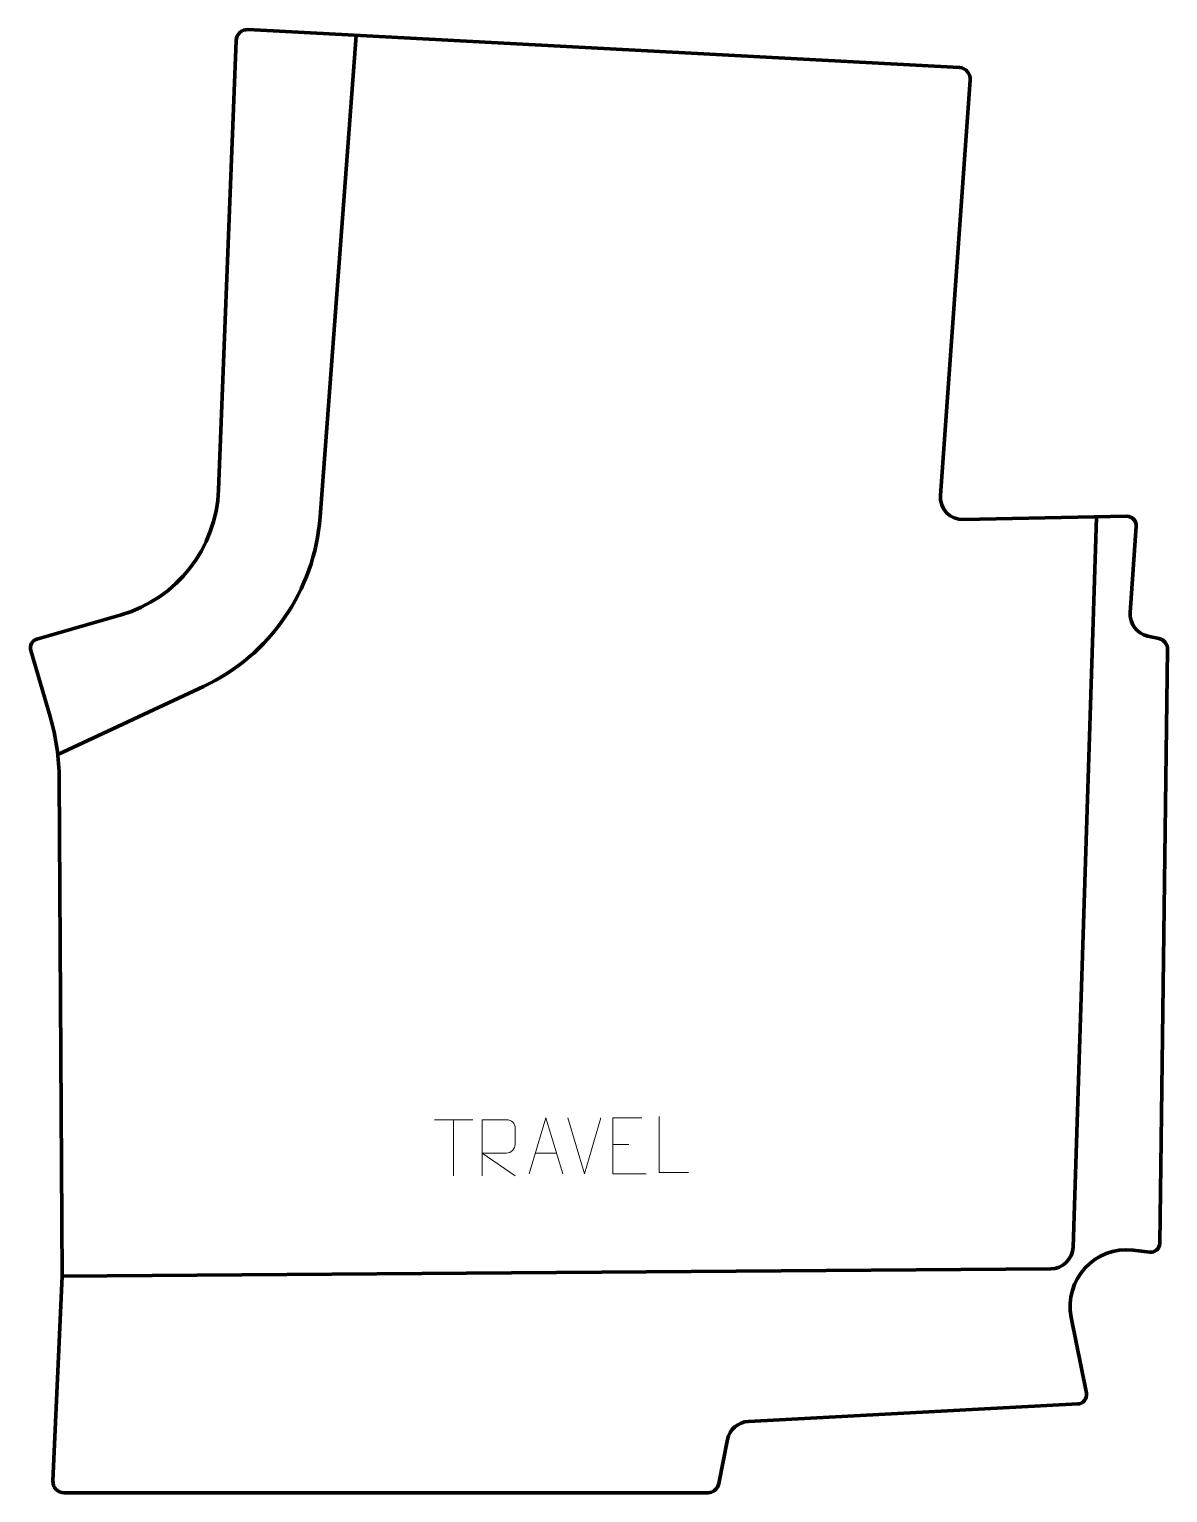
# Model space of a CAD drawing. Header units: millimetres. Extents: x -253 to 253, y -325 to 325.
import ezdxf

# ---------------------------------------------------------------- set-up
doc = ezdxf.new("R2010")
doc.units = ezdxf.units.MM
doc.header["$MEASUREMENT"] = 0
for name, color, linetype in [('layer 1', 7, 'Continuous'), ('layer 2', 7, 'Continuous'), ('layer 3', 7, 'Continuous')]:
    doc.layers.add(name, color=color, linetype=linetype)

msp = doc.modelspace()

# ---------------------------------------------------------------- linework, layer by layer
at = {"layer": 'layer 1', "color": 250, "lineweight": 9}
for points in [[(-73.0484, -159.3024), (-73.0484, -159.3024), (-56.0612, -159.3024), (-56.0612, -159.3024)], [(-64.5546, -184.2324), (-64.5546, -184.2324), (-64.5546, -159.2789), (-64.5546, -159.2789)], [(-6.4691, -183.3898), (-6.4691, -183.3898), (-13.7909, -158.4362), (-13.7909, -158.4362)], [(0.8528, -158.4362), (0.8528, -158.4362), (-6.469, -183.3898), (-6.469, -183.3898)], [(-28.2169, -174.1403), (-28.2169, -174.1403), (-18.7212, -174.1403), (-18.7212, -174.1403)], [(6.098, -170.3159), (6.098, -170.3159), (13.2661, -170.3159), (13.2661, -170.3159)]]:
    msp.add_open_spline(points, degree=3, dxfattribs=at)
for points, knots in [([(-51.8868, -184.2324), (-51.8868, -184.2324), (-51.8868, -159.2789), (-51.8868, -159.2789), (-51.8868, -159.2789), (-48.292, -159.2789), (-44.6965, -159.2789), (-41.1013, -159.2789), (-41.1013, -159.2789), (-38.776, -159.3166), (-37.2187, -160.8066), (-37.2228, -163.173), (-37.2228, -163.173), (-37.2232, -165.2085), (-37.2232, -168.2679), (-37.2228, -170.3039), (-37.2228, -170.3039), (-37.2293, -172.1794), (-39.0416, -174.1212), (-41.0511, -174.1403), (-41.0511, -174.1403), (-41.0511, -174.1403), (-51.8868, -174.1403), (-51.8868, -174.1403), (-51.8868, -174.1403), (-51.8868, -174.1403), (-37.2321, -184.2324), (-37.2321, -184.2324)], [0, 0, 0, 0, 0.125, 0.125, 0.125, 0.125, 0.25, 0.25, 0.25, 0.25, 0.375, 0.375, 0.375, 0.375, 0.5, 0.5, 0.5, 0.5, 0.625, 0.625, 0.625, 0.625, 0.75, 0.75, 0.75, 0.75, 1, 1, 1, 1]), ([(-30.9395, -183.3897), (-30.9395, -183.3897), (-23.5685, -158.4362), (-23.5685, -158.4362), (-23.5685, -158.4362), (-23.5685, -158.4362), (-15.9986, -183.3897), (-15.9986, -183.3897)], [0, 0, 0, 0, 0.33333333, 0.33333333, 0.33333333, 0.33333333, 1, 1, 1, 1]), ([(18.9719, -158.4362), (18.9719, -158.4362), (6.098, -158.4362), (6.098, -158.4362), (6.098, -158.4362), (6.098, -158.4362), (6.098, -183.3898), (6.098, -183.3898), (6.098, -183.3898), (6.098, -183.3898), (20.9638, -183.3898), (20.9638, -183.3898)], [0, 0, 0, 0, 0.25, 0.25, 0.25, 0.25, 0.5, 0.5, 0.5, 0.5, 1, 1, 1, 1]), ([(39.7406, -182.7927), (39.7406, -182.7927), (26.7915, -182.7927), (26.7915, -182.7927), (26.7915, -182.7927), (26.7915, -182.7927), (26.7915, -157.8391), (26.7915, -157.8391)], [0, 0, 0, 0, 0.33333333, 0.33333333, 0.33333333, 0.33333333, 1, 1, 1, 1])]:
    msp.add_open_spline(points, degree=3, knots=knots, dxfattribs=at)
at = {"layer": 'layer 2', "color": 12, "lineweight": 200}
msp.add_open_spline([(48.3282, -325.0001), (48.3282, -325.0001), (-237.5715, -325.0001), (-237.5715, -325.0001), (-237.5715, -325.0001), (-240.4226, -325.0001), (-242.6966, -322.6061), (-242.5661, -319.7423), (-242.5661, -319.7423), (-242.5661, -319.7423), (-238.427, -228.8409), (-238.427, -228.8409), (-238.427, -228.8409), (-238.427, -228.8409), (-239.7333, -8.0641), (-239.7333, -8.0641), (-239.7333, -8.0641), (-239.789, 1.3635), (-241.1631, 10.7361), (-243.8146, 19.7792), (-243.8146, 19.7792), (-243.8146, 19.7792), (-252.4252, 49.1434), (-252.4252, 49.1434), (-252.4252, 49.1434), (-253.0528, 51.2833), (-251.8283, 53.528), (-249.6968, 54.1461), (-249.6968, 54.1461), (-249.6968, 54.1461), (-212.284, 64.9951), (-212.284, 64.9951), (-212.284, 64.9951), (-187.4357, 72.2006), (-169.9743, 94.6058), (-168.9551, 120.5911), (-168.9551, 120.5911), (-168.9551, 120.5911), (-161.1277, 320.1702), (-161.1277, 320.1702), (-161.1277, 320.1702), (-161.018, 322.9716), (-158.6508, 325.1415), (-155.8667, 324.993), (-155.8667, 324.993), (-155.8667, 324.993), (160.1062, 308.1179), (160.1062, 308.1179), (160.1062, 308.1179), (162.8995, 307.9687), (165.0278, 305.544), (164.8281, 302.7384), (164.8281, 302.7384), (164.8281, 302.7384), (151.6282, 118.0539), (151.6282, 118.0539), (151.6282, 118.0539), (151.2049, 112.0966), (156.0076, 107.0832), (161.9438, 107.2864), (161.9438, 107.2864), (161.9438, 107.2864), (234.4605, 108.7653), (234.4605, 108.7653), (234.4605, 108.7653), (236.8325, 108.8464), (238.7527, 106.8451), (238.5869, 104.4642), (238.5869, 104.4642), (238.5869, 104.4642), (235.9153, 66.1024), (235.9153, 66.1024), (235.9153, 66.1024), (235.5685, 61.1216), (238.9083, 56.6392), (243.7593, 55.5748), (243.7593, 55.5748), (243.7593, 55.5748), (248.6548, 54.5006), (248.6548, 54.5006), (248.6548, 54.5006), (250.9761, 53.9916), (252.6204, 51.9105), (252.589, 49.5219), (252.589, 49.5219), (252.589, 49.5219), (249.1156, -214.1643), (249.1156, -214.1643), (249.1156, -214.1643), (249.0842, -216.5495), (247.0077, -218.3832), (244.6519, -218.1063), (244.6519, -218.1063), (244.6519, -218.1063), (237.2005, -217.2307), (237.2005, -217.2307), (237.2005, -217.2307), (220.3352, -215.2484), (206.4534, -230.3875), (209.7837, -247.1311), (209.7837, -247.1311), (209.7837, -247.1311), (216.4748, -280.7737), (216.4748, -280.7737), (216.4748, -280.7737), (216.9528, -283.1782), (215.1985, -285.4501), (212.7629, -285.5793), (212.7629, -285.5793), (212.7629, -285.5793), (66.3774, -293.3368), (66.3774, -293.3368), (66.3774, -293.3368), (61.8103, -293.5792), (57.9883, -296.9062), (57.0961, -301.4172), (57.0961, -301.4172), (57.0961, -301.4172), (53.2318, -320.9526), (53.2318, -320.9526), (53.2318, -320.9526), (52.7669, -323.3053), (50.7137, -325.0001), (48.3282, -325.0001)], degree=3, knots=[0, 0, 0, 0, 0.03125, 0.03125, 0.03125, 0.03125, 0.0625, 0.0625, 0.0625, 0.0625, 0.09375, 0.09375, 0.09375, 0.09375, 0.125, 0.125, 0.125, 0.125, 0.15625, 0.15625, 0.15625, 0.15625, 0.1875, 0.1875, 0.1875, 0.1875, 0.21875, 0.21875, 0.21875, 0.21875, 0.25, 0.25, 0.25, 0.25, 0.28125, 0.28125, 0.28125, 0.28125, 0.3125, 0.3125, 0.3125, 0.3125, 0.34375, 0.34375, 0.34375, 0.34375, 0.375, 0.375, 0.375, 0.375, 0.40625, 0.40625, 0.40625, 0.40625, 0.4375, 0.4375, 0.4375, 0.4375, 0.46875, 0.46875, 0.46875, 0.46875, 0.5, 0.5, 0.5, 0.5, 0.53125, 0.53125, 0.53125, 0.53125, 0.5625, 0.5625, 0.5625, 0.5625, 0.59375, 0.59375, 0.59375, 0.59375, 0.625, 0.625, 0.625, 0.625, 0.65625, 0.65625, 0.65625, 0.65625, 0.6875, 0.6875, 0.6875, 0.6875, 0.71875, 0.71875, 0.71875, 0.71875, 0.75, 0.75, 0.75, 0.75, 0.78125, 0.78125, 0.78125, 0.78125, 0.8125, 0.8125, 0.8125, 0.8125, 0.84375, 0.84375, 0.84375, 0.84375, 0.875, 0.875, 0.875, 0.875, 0.90625, 0.90625, 0.90625, 0.90625, 0.9375, 0.9375, 0.9375, 0.9375, 1, 1, 1, 1], dxfattribs=at)
at = {"layer": 'layer 3', "color": 142, "lineweight": 200}
for points in [[(-107.8515, 322.4285), (-107.8515, 322.4285), (-123.8969, 108.4751), (-123.8969, 108.4751), (-123.8969, 108.4751), (-126.3459, 75.8216), (-146.1438, 47.0456), (-175.6667, 33.2283), (-175.6667, 33.2283), (-175.6667, 33.2283), (-240.3993, 2.9325), (-240.3993, 2.9325)], [(-238.4267, -228.8409), (-238.4267, -228.8409), (200.6257, -225.5766), (200.6257, -225.5766), (200.6257, -225.5766), (205.9928, -225.5364), (210.3715, -221.242), (210.5454, -215.8474), (210.5454, -215.8474), (210.5454, -215.8474), (221.0088, 108.3043), (221.0088, 108.3043)]]:
    msp.add_open_spline(points, degree=3, knots=[0, 0, 0, 0, 0.25, 0.25, 0.25, 0.25, 0.5, 0.5, 0.5, 0.5, 1, 1, 1, 1], dxfattribs=at)

doc.saveas('drawing.dxf')
